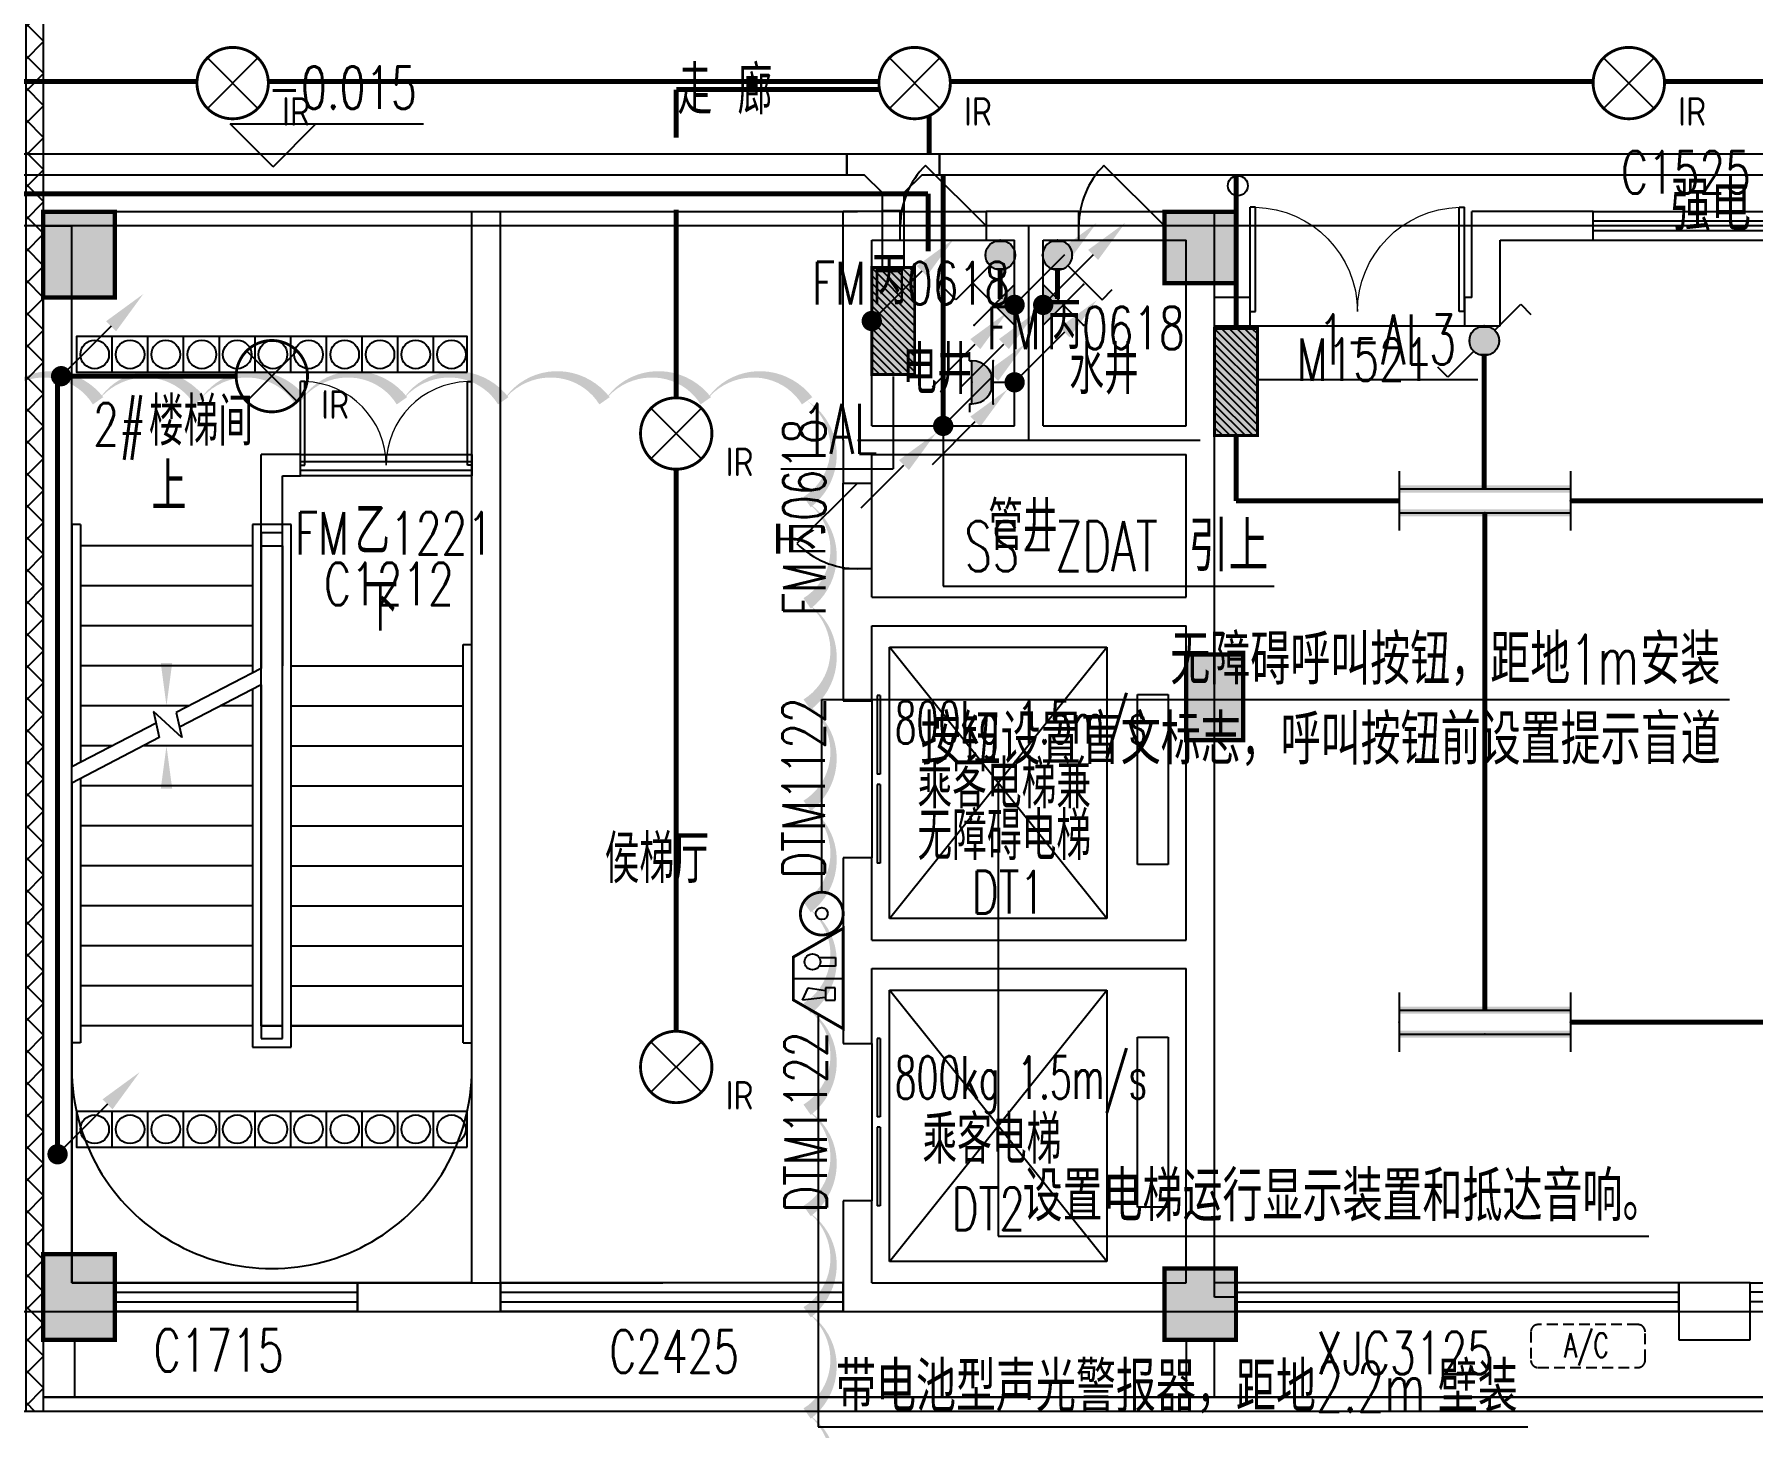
# Model space of a CAD drawing. Extents: x -9422388 to 15610651, y -1992469 to 953794.
# Drawn here: x -2934157 to -2922127, y -210893 to -201137 of the extents above; entities that cross this region are included whole.
import ezdxf
from ezdxf.enums import TextEntityAlignment as Align

# ---------------------------------------------------------------- set-up
doc = ezdxf.new("R2010")
doc.units = 0
doc.header["$LTSCALE"] = 1000
doc.linetypes.add('( Hidden )', pattern=[0.375, 0.25, -0.125])
for name, color, linetype in [('A-DOOR-IDEN', 7, 'Continuous'), ('A-FLOR-HVAC', 4, 'Continuous'), ('C-KZ', 2, 'Continuous'), ('C-Z-HATCH', 253, 'Continuous'), ('CABLETRAY', 4, 'Continuous'), ('DIM-消防', 3, 'Continuous'), ('DIM-箱柜', 3, 'Continuous'), ('DIM-通讯', 3, 'Continuous'), ('DIM_SYMB', 3, 'Continuous'), ('EQUIP-安防', 3, 'Continuous'), ('EQUIP-插座', 3, 'Continuous'), ('EQUIP-消防', 3, 'Continuous'), ('EQUIP-照明', 3, 'Continuous'), ('EQUIP-箱柜', 3, 'Continuous'), ('LWIRE', 4, 'Continuous'), ('S-批注', 6, 'Continuous'), ('TEL_LEAD', 3, 'Continuous'), ('TEL_TEXT', 7, 'Continuous'), ('WINDOW_TEXT', 7, 'Continuous'), ('WIRE-照明', 1, 'Continuous')]:
    doc.layers.add(name, color=color, linetype=linetype)
doc.styles.add('_TCH_DIM', font='SIMPLEX', dxfattribs={"bigfont": 'GBCBIG'})
doc.styles.add('_TCH_WINDOW', font='SIMPLEX', dxfattribs={"height": 3.5, "bigfont": 'GBCBIG'})
doc.styles.add('_TEL_ATTDEF', font='GBENOR', dxfattribs={"width": 0.8, "height": 3, "bigfont": 'GBCBIG'})
doc.styles.add('_TEL_DIM', font='SIMPLEX', dxfattribs={"width": 0.8, "height": 3.5, "bigfont": 'HZTXT'})
doc.styles.get("Standard").update_dxf_attribs({"font": 'gbenor.shx', "bigfont": 'gbcbig.shx'})

# ---------------------------------------------------------------- blocks, each defined once
blk = doc.blocks.new('KTWJ1')
at = {"layer": 'A-FLOR-HVAC', "color": 0, "linetype": '( Hidden )', "ltscale": 0.3}
blk.add_lwpolyline([(152982, -14209, 0.414214), (153032, -14259), (153732, -14259, 0.414214), (153782, -14209), (153782, -14009, 0.414214), (153732, -13959), (153032, -13959, 0.414214), (152982, -14009)], format="xyb", close=True, dxfattribs=at)
at = {"layer": 'A-FLOR-HVAC', "color": 0, "style": '_TCH_WINDOW', "width": 0.705882}
blk.add_text('A/C', height=170, dxfattribs=at).set_placement((153214, -14188))
blk = doc.blocks.new('宿舍楼柱网1')
at = {"layer": 'C-Z-HATCH'}
h = blk.add_hatch(color=0, dxfattribs=at)
h.dxf.hatch_style = 1
h.paths.add_polyline_path([(631658, 145126), (632158, 145126), (632158, 144526), (631658, 144526)])
h = blk.add_hatch(color=0, dxfattribs=at)
h.dxf.hatch_style = 1
h.paths.add_polyline_path([(639508, 145126), (640008, 145126), (640008, 144626), (639508, 144626)])
h = blk.add_hatch(color=0, dxfattribs=at)
h.dxf.hatch_style = 1
h.paths.add_polyline_path([(639658, 142026), (640058, 142026), (640058, 141426), (639658, 141426)])
h = blk.add_hatch(color=0, dxfattribs=at)
h.dxf.hatch_style = 1
h.paths.add_polyline_path([(631658, 137826), (632158, 137826), (632158, 137226), (631658, 137226)])
h = blk.add_hatch(color=0, dxfattribs=at)
h.dxf.hatch_style = 1
h.paths.add_polyline_path([(639508, 137726), (640008, 137726), (640008, 137226), (639508, 137226)])
at = {"layer": 'C-KZ', "color": 0, "const_width": 30}
for points in [[(631658, 145126), (632158, 145126), (632158, 144526), (631658, 144526)], [(639508, 145126), (640008, 145126), (640008, 144626), (639508, 144626)], [(639658, 142026), (640058, 142026), (640058, 141426), (639658, 141426)], [(631658, 137826), (632158, 137826), (632158, 137226), (631658, 137226)], [(639508, 137726), (640008, 137726), (640008, 137226), (639508, 137226)]]:
    blk.add_lwpolyline(points, close=True, dxfattribs=at)
blk = doc.blocks.new('$DorLib2D$00000002')
at = {"color": 0}
for p, q in [((-0.5, 0), (-0.5, 0.4875)), ((-0.475, 0.4875), (-0.5, 0.4875)), ((-0.475, 0), (-0.475, 0.4875)), ((0.475, 0), (0.475, 0.4875)), ((0.475, 0.4875), (0.5, 0.4875)), ((0.5, 0), (0.5, 0.4875)), ((-0.5, 0), (-0.475, 0)), ((0.5, 0), (0.475, 0))]:
    blk.add_line(p, q, dxfattribs=at)
at = {"color": 0, "lineweight": 13}
for centre, start, end in [((-0.4875, 0), 0, 88.53072), ((0.4875, 0), 91.46928, 180)]:
    blk.add_arc(centre, 0.4875, start, end, dxfattribs=at)
blk = doc.blocks.new('$WINLIB2D$00000001')
at = {"color": 0}
for points in [[(-0.5, 0.5), (-0.5, -0.5)], [(-0.5, 0.5), (0.5, 0.5)], [(0.5, -0.5), (0.5, 0.5)], [(0.5, 0.1667), (-0.5, 0.1667)], [(0.5, -0.1667), (-0.5, -0.1667)], [(-0.5, -0.5), (0.5, -0.5)]]:
    blk.add_lwpolyline(points, dxfattribs=at)
blk = doc.blocks.new('$DORLIB2D$00000127')
at = {"color": 0}
for points in [[(-0.533, 0.795), (-0.533, 0.69)], [(-0.033, 0.795), (-0.533, 0.795)], [(-0.033, 0.795), (-0.033, 0.69)], [(0.533, 0.795), (0.033, 0.795)], [(0.033, 0.795), (0.033, 0.69)], [(0.533, 0.795), (0.533, 0.69)], [(-0.033, 0.69), (-0.533, 0.69)], [(0.533, 0.69), (0.033, 0.69)], [(0.5, 0.5), (-0.5, 0.5)]]:
    blk.add_lwpolyline(points, dxfattribs=at)
blk = doc.blocks.new('$DorLib2D$00000114')
at = {"color": 0}
blk.add_line((0.5, 0), (-0.207, 0.707), dxfattribs=at)
blk.add_arc((0.5, 0), 1, 135, 180, dxfattribs=at)
blk = doc.blocks.new('$TCHSYS$WIN2D')
at = {"color": 0}
for p, q in [((-0.5, 0.5), (0.5, 0.5)), ((-0.5, 0.5), (-0.5, -0.5)), ((0.5, 0.5), (0.5, -0.5)), ((0.5, 0.1667), (-0.5, 0.1667)), ((0.5, -0.1667), (-0.5, -0.1667)), ((-0.5, -0.5), (0.5, -0.5))]:
    blk.add_line(p, q, dxfattribs=at)
blk = doc.blocks.new('76867')
h = blk.add_hatch()
h.set_pattern_fill('ANSI37', color=8, scale=100)
h.set_pattern_definition([(45, (791256.12, 205282.17), (-112.2532, 112.2532), []), (135, (791256.12, 205282.17), (-112.2532, -112.2532), [])])
h.paths.add_polyline_path([(1412729.8, -188792.5), (1412849.8, -188792.5), (1412849.8, -199192.6), (1412729.8, -199192.6)])
at = {"color": 8}
for p, q in [((1414458, -190477.7), (1414158, -190177.7)), ((1414158, -190177.7), (1415510.9, -190177.7)), ((1414458, -190477.7), (1414758, -190177.7)), ((1412849.8, -198492.6), (1412849.8, -190892.6)), ((1412849.8, -190892.6), (1413049.8, -190892.6)), ((1413049.8, -198292.6), (1413049.8, -190892.6)), ((1415849.8, -192567.6), (1415849.8, -190792.6)), ((1415849.8, -190792.6), (1416049.8, -190792.6)), ((1416049.8, -192567.6), (1416049.8, -190792.6)), ((1418849.8, -190792.6), (1418449.8, -190792.6)), ((1418449.8, -192392.6), (1418449.8, -190792.6)), ((1418849.8, -190992.6), (1418849.8, -190792.6)), ((1418849.8, -190792.6), (1419449.8, -190792.6)), ((1419749.8, -190792.6), (1419449.8, -190792.6)), ((1419449.8, -190792.6), (1419449.8, -190992.6)), ((1420099.8, -190792.6), (1419749.8, -190792.6)), ((1420099.8, -190992.6), (1420099.8, -190792.6)), ((1420099.8, -190792.6), (1420699.8, -190792.6)), ((1421049.8, -190792.6), (1420699.8, -190792.6)), ((1420699.8, -190792.6), (1420699.8, -190992.6)), ((1421049.8, -191492.6), (1421049.8, -190792.6)), ((1423699.8, -190792.6), (1422849.8, -190792.6)), ((1422849.8, -191392.6), (1422849.8, -190792.6)), ((1423699.8, -190992.6), (1423699.8, -190792.6)), ((1418649.8, -190992.6), (1418849.8, -190992.6)), ((1418649.8, -192292.6), (1418649.8, -190992.6)), ((1418849.8, -190992.6), (1419449.8, -190992.6)), ((1419449.8, -190992.6), (1419649.8, -190992.6)), ((1419649.8, -192292.6), (1419649.8, -190992.6)), ((1419849.8, -192292.6), (1419849.8, -190992.6)), ((1419849.8, -190992.6), (1420099.8, -190992.6)), ((1420099.8, -190992.6), (1420699.8, -190992.6)), ((1420699.8, -190992.6), (1420849.8, -190992.6)), ((1420849.8, -191492.6), (1420849.8, -190992.6)), ((1423049.8, -190992.6), (1423699.8, -190992.6)), ((1423049.8, -191592.6), (1423049.8, -190992.6)), ((1420849.8, -192292.6), (1420849.8, -191492.6)), ((1421299.8, -191392.6), (1421049.8, -191392.6)), ((1421049.8, -192392.6), (1421049.8, -191492.6)), ((1421299.8, -191592.6), (1421299.8, -191392.6)), ((1422849.8, -191392.6), (1422799.8, -191392.6)), ((1422799.8, -191392.6), (1422799.8, -191592.6)), ((1421049.8, -191592.6), (1421299.8, -191592.6)), ((1421299.8, -191592.6), (1422799.8, -191592.6)), ((1422799.8, -191592.6), (1423049.8, -191592.6)), ((1418649.8, -192292.6), (1419649.8, -192292.6)), ((1419849.8, -192292.6), (1420849.8, -192292.6)), ((1418449.8, -192392.6), (1418449.8, -192692.6)), ((1421049.8, -193592.6), (1421049.8, -192392.6)), ((1414374.8, -196492.6), (1414374.8, -192492.6)), ((1414649.8, -192492.6), (1414374.8, -192492.6)), ((1414649.8, -192642.6), (1414649.8, -192492.6)), ((1415849.8, -192642.6), (1415849.8, -192492.6)), ((1415849.8, -198292.6), (1415849.8, -192567.6)), ((1416049.8, -198292.6), (1416049.8, -192567.6)), ((1418649.8, -192692.6), (1418649.8, -192492.6)), ((1418649.8, -192492.6), (1419749.8, -192492.6)), ((1419749.8, -192492.6), (1420849.8, -192492.6)), ((1420849.8, -193492.6), (1420849.8, -192492.6)), ((1414524.8, -196492.6), (1414524.8, -192642.6)), ((1414524.8, -192642.6), (1414649.8, -192642.6)), ((1418449.8, -192692.6), (1418649.8, -192692.6)), ((1418449.8, -193292.6), (1418449.8, -192692.6)), ((1418649.8, -193292.6), (1418649.8, -192692.6)), ((1413049.8, -192982.6), (1413049.8, -194680.5)), ((1413109.8, -192982.6), (1413049.8, -192982.6)), ((1413109.8, -192982.6), (1413109.8, -194649.3)), ((1414584.8, -192982.6), (1414314.8, -192982.6)), ((1414314.8, -192982.6), (1414314.8, -194023.2)), ((1414524.8, -193042.6), (1414374.8, -193042.6)), ((1414374.8, -193042.6), (1414374.8, -193992)), ((1414524.8, -196582.6), (1414524.8, -193042.6)), ((1414584.8, -196642.6), (1414584.8, -192982.6)), ((1413049.8, -193132.6), (1413049.8, -194680.5)), ((1414314.8, -193132.6), (1413109.8, -193132.6)), ((1414374.8, -193132.6), (1414374.8, -193992)), ((1414374.8, -193132.6), (1414524.8, -193132.6)), ((1414524.8, -193132.6), (1414524.8, -193972.6)), ((1418649.8, -193292.6), (1418449.8, -193292.6)), ((1418449.8, -193292.6), (1418449.8, -193592.6)), ((1418649.8, -193492.6), (1418649.8, -193292.6)), ((1414314.8, -193412.6), (1413109.8, -193412.6)), ((1418649.8, -193492.6), (1420849.8, -193492.6)), ((1418449.8, -193592.6), (1418449.8, -194217.6)), ((1421049.8, -195992.6), (1421049.8, -193592.6)), ((1414314.8, -193692.6), (1413109.8, -193692.6)), ((1418649.8, -194217.6), (1418649.8, -193692.6)), ((1418649.8, -193692.6), (1420849.8, -193692.6)), ((1420849.8, -195892.6), (1420849.8, -193692.6)), ((1415789.8, -196612.6), (1415789.8, -193822.6)), ((1415789.8, -193822.6), (1415849.8, -193822.6)), ((1415849.8, -196612.6), (1415849.8, -193822.6)), ((1418774.8, -195742.6), (1418774.8, -193842.6)), ((1418774.8, -193842.6), (1420294.8, -193842.6)), ((1420294.8, -195742.6), (1418774.8, -193842.6)), ((1418774.8, -195742.6), (1420294.8, -193842.6)), ((1420294.8, -193842.6), (1420294.8, -195742.6)), ((1414314.8, -193972.6), (1413109.8, -193972.6)), ((1414374.8, -193992), (1413780.9, -194300.6)), ((1414524.8, -196492.6), (1414524.8, -193972.6)), ((1414584.8, -193972.6), (1415789.8, -193972.6)), ((1415849.8, -196492.6), (1415849.8, -193972.6)), ((1414374.8, -194104.7), (1413803.2, -194401.7)), ((1414314.8, -194135.9), (1414314.8, -196642.6)), ((1414374.8, -194104.7), (1414374.8, -196492.6)), ((1414374.8, -194104.7), (1414374.8, -196582.6)), ((1413873.3, -194252.6), (1413109.8, -194252.6)), ((1414314.8, -194252.6), (1414090.2, -194252.6)), ((1414584.8, -194252.6), (1415789.8, -194252.6)), ((1418449.8, -194217.6), (1418649.8, -194217.6)), ((1420509.8, -195362.6), (1420509.8, -194172.6)), ((1420509.8, -194172.6), (1420724.8, -194172.6)), ((1420724.8, -194172.6), (1420724.8, -195362.6)), ((1413639.1, -194374.2), (1413049.8, -194680.5)), ((1413819.4, -194474.8), (1413621.2, -194293)), ((1413621.2, -194293), (1413661.5, -194475.3)), ((1413780.9, -194300.6), (1413819.4, -194474.8)), ((1413661.5, -194475.3), (1413049.8, -194793.2)), ((1413334.4, -194532.6), (1413109.8, -194532.6)), ((1414314.8, -194532.6), (1413551.3, -194532.6)), ((1414584.8, -194532.6), (1415789.8, -194532.6)), ((1413049.8, -194793.2), (1413049.8, -196492.6)), ((1413049.8, -194793.2), (1413049.8, -196612.6)), ((1413109.8, -194762), (1413109.8, -196612.6)), ((1414314.8, -194812.6), (1413109.8, -194812.6)), ((1414584.8, -194812.6), (1415789.8, -194812.6)), ((1414314.8, -195092.6), (1413109.8, -195092.6)), ((1414584.8, -195092.6), (1415789.8, -195092.6)), ((1418649.8, -195317.6), (1418449.8, -195317.6)), ((1418449.8, -195317.6), (1418449.8, -195992.6)), ((1418649.8, -195892.6), (1418649.8, -195317.6)), ((1414314.8, -195372.6), (1413109.8, -195372.6)), ((1414584.8, -195372.6), (1415789.8, -195372.6)), ((1420724.8, -195362.6), (1420509.8, -195362.6)), ((1414314.8, -195652.6), (1413109.8, -195652.6)), ((1414584.8, -195652.6), (1415789.8, -195652.6)), ((1420294.8, -195742.6), (1418774.8, -195742.6)), ((1414314.8, -195932.6), (1413109.8, -195932.6)), ((1414584.8, -195932.6), (1415789.8, -195932.6)), ((1418649.8, -195892.6), (1420849.8, -195892.6)), ((1418449.8, -195992.6), (1418449.8, -196617.6)), ((1421049.8, -198392.6), (1421049.8, -195992.6)), ((1418649.8, -196617.6), (1418649.8, -196092.6)), ((1418649.8, -196092.6), (1420849.8, -196092.6)), ((1420849.8, -198292.6), (1420849.8, -196092.6)), ((1414314.8, -196212.6), (1413109.8, -196212.6)), ((1414584.8, -196212.6), (1415789.8, -196212.6)), ((1418774.8, -198142.6), (1418774.8, -196242.6)), ((1418774.8, -196242.6), (1420294.8, -196242.6)), ((1420294.8, -198142.6), (1418774.8, -196242.6)), ((1418774.8, -198142.6), (1420294.8, -196242.6)), ((1420294.8, -196242.6), (1420294.8, -198142.6)), ((1413049.8, -196492.6), (1413049.8, -196612.6)), ((1414314.8, -196492.6), (1413109.8, -196492.6)), ((1414314.8, -196492.6), (1413109.8, -196492.6)), ((1414524.8, -196492.6), (1414374.8, -196492.6)), ((1414374.8, -196492.6), (1414524.8, -196492.6)), ((1414584.8, -196492.6), (1415789.8, -196492.6)), ((1415789.8, -196492.6), (1414584.8, -196492.6)), ((1415849.8, -196612.6), (1415849.8, -196492.6)), ((1413109.8, -196612.6), (1413049.8, -196612.6)), ((1413049.8, -196612.6), (1413049.8, -198292.6)), ((1414314.8, -196642.6), (1414584.8, -196642.6)), ((1414374.8, -196582.6), (1414524.8, -196582.6)), ((1415789.8, -196612.6), (1415849.8, -196612.6)), ((1415849.8, -198292.6), (1415849.8, -196612.6)), ((1418449.8, -196617.6), (1418649.8, -196617.6)), ((1420509.8, -197762.6), (1420509.8, -196572.6)), ((1420509.8, -196572.6), (1420724.8, -196572.6)), ((1420724.8, -196572.6), (1420724.8, -197762.6)), ((1418649.8, -197717.6), (1418449.8, -197717.6)), ((1418449.8, -197717.6), (1418449.8, -198292.6)), ((1418649.8, -198292.6), (1418649.8, -197717.6)), ((1420724.8, -197762.6), (1420509.8, -197762.6)), ((1420294.8, -198142.6), (1418774.8, -198142.6)), ((1413349.8, -198292.6), (1413049.8, -198292.6)), ((1413049.8, -198292.6), (1415849.8, -198292.6)), ((1413349.8, -198492.6), (1413349.8, -198292.6)), ((1415849.8, -198292.6), (1415049.8, -198292.6)), ((1415049.8, -198292.6), (1415049.8, -198492.6)), ((1416049.8, -198492.6), (1416049.8, -198292.6)), ((1418449.8, -198292.6), (1418449.8, -198492.6)), ((1418649.8, -198292.6), (1420849.8, -198292.6)), ((1421199.8, -198292.6), (1421049.8, -198292.6)), ((1421199.8, -198392.6), (1421199.8, -198292.6)), ((1424799.8, -198292.6), (1424299.8, -198292.6)), ((1424299.8, -198292.6), (1424299.8, -198692.6)), ((1424799.8, -198692.6), (1424799.8, -198292.6)), ((1421199.8, -198392.6), (1421049.8, -198392.6)), ((1421199.8, -198692.6), (1421199.8, -198392.6)), ((1412849.8, -198492.6), (1413349.8, -198492.6)), ((1415049.8, -198492.6), (1415949.8, -198492.6)), ((1415949.8, -198492.6), (1416049.8, -198492.6)), ((1418449.8, -198492.6), (1418549.8, -198492.6)), ((1418549.8, -198492.6), (1420699.8, -198492.6)), ((1420699.8, -198492.6), (1420699.8, -198692.6)), ((1420699.8, -198692.6), (1421199.8, -198692.6)), ((1424299.8, -198692.6), (1424799.8, -198692.6))]:
    blk.add_line(p, q, dxfattribs=at)
for points in [[(1362129.8, -198492.6), (1362129.8, -199692.6), (1437016.2, -199692.6), (1442376.7, -190006.3), (1428055.4, -167156.9), (1427208.2, -167688.1, -0.4142136), (1427897.4, -167846.3), (1441326.9, -189272.8, -0.2728148), (1441368.4, -190795.7), (1437149.6, -198418.9, -0.2728148), (1435837.2, -199192.6), (1362829.8, -199192.6, -0.4142136), (1362129.8, -198492.6)], [(1426392.5, -168199.4), (1427208.2, -167688.1, -0.4142136), (1427897.4, -167846.3), (1441326.9, -189272.8, -0.2728148), (1441368.4, -190795.7), (1437149.6, -198418.9, -0.2728148), (1435837.2, -199192.6), (1412849.8, -199192.6)], [(1426445.6, -168284.1), (1427261.3, -167772.9, -0.4142136), (1427812.6, -167899.4), (1441242.2, -189325.9, -0.2728148), (1441280.9, -190747.3), (1437062.1, -198370.5, -0.2728148), (1435837.2, -199092.6), (1412849.8, -199092.6)], [(1412849.8, -199092.6), (1435837.2, -199092.6, 0.2728148), (1437062.1, -198370.5), (1441280.9, -190747.3, 0.2728148), (1441242.2, -189325.9), (1427812.6, -167899.4, 0.4142136), (1427261.3, -167772.9), (1426341, -168349.7)]]:
    blk.add_lwpolyline(points, format="xyb", dxfattribs=at)
for points in [[(1369329.8, -198492.6), (1436308.8, -198492.6), (1440984.3, -190044.2), (1427038.8, -167794.6), (1420599.1, -171830.5), (1430951.3, -188347.3), (1429542.7, -190892.6), (1376629.8, -190892.6), (1376629.8, -188792.6), (1369329.8, -188792.6)], [(1412729.8, -188792.5), (1412849.8, -188792.5), (1412849.8, -199192.6), (1412729.8, -199192.6)], [(1415817.3, -191917.6), (1415817.3, -191667.6), (1413082.3, -191667.6), (1413082.3, -191917.6)], [(1414649.8, -192492.6), (1415849.8, -192492.6), (1415849.8, -192642.6), (1414649.8, -192642.6)], [(1415817.3, -197342.6), (1415817.3, -197092.6), (1413082.3, -197092.6), (1413082.3, -197342.6)], [(1412849.8, -199092.6), (1413069.8, -199092.6), (1413069.8, -198692.6), (1412849.8, -198692.6)], [(1420849.8, -199092.6), (1421049.8, -199092.6), (1421049.8, -198692.6), (1420849.8, -198692.6)]]:
    blk.add_lwpolyline(points, close=True, dxfattribs=at)
blk.add_lwpolyline([(1376629.8, -188792.6), (1426222.2, -188792.5, 0.5895079), (1427408.5, -186649), (1418819.7, -172945.8), (1420599.1, -171830.5), (1430951.3, -188347.3), (1429542.7, -190892.6), (1376629.8, -190892.6)], format="xyb", close=True, dxfattribs=at)
for points in [[(1413262.7, -190792.6), (1418549.8, -190792.6)], [(1419749.8, -192392.6), (1419749.8, -190892.6)], [(1413332.3, -191917.6), (1413332.3, -191667.6)], [(1413582.3, -191917.6), (1413582.3, -191667.6)], [(1413832.3, -191917.6), (1413832.3, -191667.6)], [(1414082.3, -191917.6), (1414082.3, -191667.6)], [(1414332.3, -191917.6), (1414332.3, -191667.6)], [(1414582.3, -191917.6), (1414582.3, -191667.6)], [(1414832.3, -191917.6), (1414832.3, -191667.6)], [(1415082.3, -191917.6), (1415082.3, -191667.6)], [(1415332.3, -191917.6), (1415332.3, -191667.6)], [(1415582.3, -191917.6), (1415582.3, -191667.6)], [(1418549.8, -192392.6), (1420949.8, -192392.6)], [(1414649.8, -192542.6), (1415849.8, -192542.6)], [(1414649.8, -192602.6), (1415849.8, -192602.6)], [(1413332.3, -197342.6), (1413332.3, -197092.6)], [(1413582.3, -197342.6), (1413582.3, -197092.6)], [(1413832.3, -197342.6), (1413832.3, -197092.6)], [(1414082.3, -197342.6), (1414082.3, -197092.6)], [(1414332.3, -197342.6), (1414332.3, -197092.6)], [(1414582.3, -197342.6), (1414582.3, -197092.6)], [(1414832.3, -197342.6), (1414832.3, -197092.6)], [(1415082.3, -197342.6), (1415082.3, -197092.6)], [(1415332.3, -197342.6), (1415332.3, -197092.6)], [(1415582.3, -197342.6), (1415582.3, -197092.6)], [(1414053.9, -198292.6), (1417188, -198292.6)], [(1412849.8, -199092.6), (1412849.8, -199192.6)]]:
    blk.add_lwpolyline(points, dxfattribs=at)
for centre, radius in [((1421212.6, -190611.1), 70), ((1413209.8, -191792.6), 100), ((1413457.3, -191792.6), 100), ((1413707.3, -191792.6), 100), ((1413959.8, -191792.6), 100), ((1414207.3, -191792.6), 100), ((1414457.3, -191792.6), 100), ((1414707.3, -191792.6), 100), ((1414959.8, -191792.6), 100), ((1415207.3, -191792.6), 100), ((1415457.3, -191792.6), 100), ((1415707.3, -191792.6), 100), ((1413209.8, -197217.6), 100), ((1413457.3, -197217.6), 100), ((1413707.3, -197217.6), 100), ((1413959.8, -197217.6), 100), ((1414207.3, -197217.6), 100), ((1414457.3, -197217.6), 100), ((1414707.3, -197217.6), 100), ((1414959.8, -197217.6), 100), ((1415207.3, -197217.6), 100), ((1415457.3, -197217.6), 100), ((1415707.3, -197217.6), 100)]:
    blk.add_circle(centre, radius, dxfattribs=at)
blk.add_arc((1414449.8, -196792.6), 1400, 179.99988, 0, dxfattribs=at)
at = {"layer": 'DIM_SYMB', "color": 8}
for points in [[(1413712.3, -192992.6, 0, 0, 0), (1413712.3, -194252.6, 0, 80, 0), (1413712.3, -193952.6, 0, 0, 0)], [(1415187.3, -193832.6, 0, 0, 0), (1415187.3, -197392.6, 0, 0, 0), (1413712.3, -197392.6, 0, 0, 0), (1413712.3, -194532.6, 0, 80, 0), (1413712.3, -194832.6, 0, 0, 0)]]:
    blk.add_lwpolyline(points, format="xyseb", dxfattribs=at)
at = {"color": 8}
for name, p in [('宿舍楼柱网1', (781191.9, -335918.9)), ('KTWJ1', (1270282.3, -184626.5))]:
    blk.add_blockref(name, p, dxfattribs=at)
ref = blk.add_blockref('$TCHSYS$WIN2D', (1424449.8, -190892.6), dxfattribs=dict(at, xscale=1500, yscale=-200, zscale=200, rotation=359.9999999999924))
ref.add_attrib('A', 'C1525', (1423894.8, -190666.3), dxfattribs={"layer": 'WINDOW_TEXT', "color": 8, "height": 297.5, "style": '_TCH_WINDOW', "width": 0.705882})
for name, p, xscale, yscale, zscale, rotation in [('$DorLib2D$00000114', (1419149.8, -190892.6), 600, 600, 200, 359.9999999999944), ('$DorLib2D$00000114', (1420399.8, -190892.6), 600, 600, 200, 359.9999999999944), ('$DorLib2D$00000002', (1415249.8, -192567.6), 1200, 1200, 150, 359.9999999999889), ('$DorLib2D$00000114', (1418549.8, -192992.6), 600, 600, 200, 89.99999999998887)]:
    blk.add_blockref(name, p, dxfattribs=dict(at, xscale=xscale, yscale=yscale, zscale=zscale, rotation=rotation))
ref = blk.add_blockref('$DorLib2D$00000002', (1422049.8, -191492.6), dxfattribs=dict(at, xscale=-1500, yscale=1500, zscale=200, rotation=359.9999999999917))
ref.add_attrib('A', 'M1521', (1421624.8, -191977.7), dxfattribs={"layer": 'WINDOW_TEXT', "color": 8, "height": 297.5, "style": '_TCH_WINDOW', "width": 0.705882})
ref = blk.add_blockref('$DORLIB2D$00000127', (1418549.8, -194767.6), dxfattribs=dict(at, xscale=1100, yscale=-200, zscale=200, rotation=89.99999999999444))
ref.add_attrib('A', 'DTM1122', (1418321.9, -195462.6), dxfattribs={"layer": 'A-DOOR-IDEN', "color": 8, "height": 297.5, "rotation": 90, "style": '_TCH_WINDOW', "width": 0.705882})
ref = blk.add_blockref('$DORLIB2D$00000127', (1418549.8, -197167.6), dxfattribs=dict(at, xscale=1100, yscale=-200, zscale=200, rotation=89.99999999998887))
ref.add_attrib('A', 'DTM1122', (1418336.3, -197801.9), dxfattribs={"layer": 'A-DOOR-IDEN', "color": 8, "height": 297.5, "rotation": 90, "style": '_TCH_WINDOW', "width": 0.705882})
ref = blk.add_blockref('$WINLIB2D$00000001', (1414199.8, -198392.6), dxfattribs=dict(at, xscale=-1700, yscale=-200, zscale=200, rotation=359.9999999999911))
ref.add_attrib('A', 'C1715', (1413622.9, -198914.7), dxfattribs={"layer": 'WINDOW_TEXT', "color": 8, "height": 297.5, "style": '_TCH_WINDOW', "width": 0.705882})
ref = blk.add_blockref('$WINLIB2D$00000001', (1417249.8, -198392.6), dxfattribs=dict(at, xscale=-2400, yscale=-200, zscale=200, rotation=359.9999999999923))
ref.add_attrib('A', 'C2425', (1416811.8, -198922.5), dxfattribs={"layer": 'WINDOW_TEXT', "color": 8, "height": 297.5, "style": '_TCH_WINDOW', "width": 0.705882})
ref = blk.add_blockref('$TCHSYS$WIN2D', (1422749.8, -198392.6), dxfattribs=dict(at, xscale=-3100, yscale=-200, zscale=200, rotation=359.9999999999917))
ref.add_attrib('A', 'XJC3125', (1421765, -198932.8), dxfattribs={"layer": 'WINDOW_TEXT', "color": 8, "height": 297.5, "style": '_TCH_WINDOW', "width": 0.705882})
ref = blk.add_blockref('$TCHSYS$WIN2D', (1426349.8, -198392.6), dxfattribs=dict(at, xscale=3100, yscale=-200, zscale=200, rotation=359.9999999999917))
ref.add_attrib('A', 'C3125', (1426263.3, -198942.5), dxfattribs={"layer": 'WINDOW_TEXT', "color": 8, "height": 297.5, "style": '_TCH_WINDOW', "width": 0.705882})
for s, style, width, p in [('-0.015', '_TCH_DIM', 0.705882, (1414420.9, -190072.7)), ('2#', '_TCH_DIM', 0.705882, (1413199.1, -192430.9)), ('C1212', '_TCH_WINDOW', 0.705882, (1414814.8, -193548)), ('800kg 1.5m/s', '_TCH_DIM', 0.6, (1418810.6, -194516.8)), ('DT1', '_TCH_DIM', 0.705882, (1419350.4, -195706.3)), ('800kg 1.5m/s', '_TCH_DIM', 0.6, (1418810.6, -197004)), ('DT2', '_TCH_DIM', 0.705882, (1419209.4, -197923.5))]:
    blk.add_text(s, height=297.5, dxfattribs=dict(at, style=style, width=width)).set_placement(p)
for s, p in [('走', (1417290, -190110.1)), ('廊', (1417710.7, -190110.1))]:
    blk.add_text(s, height=337.6, dxfattribs=at).set_placement(p)
at = {"color": 8, "style": '_TCH_DIM'}
for s, p in [('电井', (1418864.4, -192070.1)), ('水井', (1420033, -192070.1)), ('楼梯间', (1413589.1, -192430.9)), ('管井', (1419465.1, -193161.5)), ('乘客电梯兼', (1418969.7, -194971.3)), ('无障碍电梯', (1418969.7, -195333.2)), ('侯梯厅', (1416779.9, -195493.8)), ('乘客电梯', (1419004.5, -197458.4))]:
    blk.add_text(s, height=337.59, dxfattribs=at).set_placement(p)
at = {"layer": 'DIM_SYMB', "color": 7, "style": '_TCH_DIM'}
for s, p in [('上', (1413608.1, -192887.6)), ('下', (1415092.4, -193727.6))]:
    blk.add_text(s, height=337.6, dxfattribs=at).set_placement(p)
at = {"layer": 'WINDOW_TEXT', "color": 8, "style": '_TCH_WINDOW', "width": 0.705882}
for s, p in [('FM', (1418231.3, -191442.6)), ('0618', (1418897.1, -191442.6)), ('FM', (1419455.2, -191756.5)), ('0618', (1420121, -191756.5)), ('FM', (1414611.9, -193193.9)), ('1221', (1415277.7, -193193.9))]:
    blk.add_text(s, height=297.5, dxfattribs=at).set_placement(p)
at = {"layer": 'WINDOW_TEXT', "color": 8, "style": '_TCH_WINDOW'}
for s, p in [('丙', (1418651.3, -191442.6)), ('丙', (1419875.2, -191756.5)), ('乙', (1415031.9, -193193.9))]:
    blk.add_text(s, height=337.6, dxfattribs=at).set_placement(p)
at = {"layer": 'WINDOW_TEXT', "color": 8, "style": '_TCH_WINDOW', "width": 0.705882}
for s, p in [('0618', (1418326, -192958.8)), ('FM', (1418326, -193624.5))]:
    blk.add_text(s, height=297.5, rotation=90, dxfattribs=at).set_placement(p)
at = {"layer": 'WINDOW_TEXT', "color": 8, "style": '_TCH_WINDOW'}
blk.add_text('丙', height=337.6, rotation=90, dxfattribs=at).set_placement((1418326, -193204.5))
blk = doc.blocks.new('*X41')
at = {"color": 0}
for p, q in [((-250, 32.8), (-82.8, 200)), ((-250, 68.2), (-118.2, 200)), ((-250, 103.6), (-153.6, 200)), ((-250, 138.9), (-188.9, 200)), ((-250, 174.3), (-224.3, 200)), ((-247.5, 0), (-47.5, 200)), ((-212.1, 0), (-12.1, 200)), ((-176.8, 0), (23.2, 200)), ((-141.4, 0), (58.6, 200)), ((-106.1, 0), (93.9, 200)), ((-70.7, 0), (129.3, 200)), ((-35.4, 0), (164.6, 200)), ((0, 0), (200, 200)), ((35.4, 0), (235.4, 200)), ((70.7, 0), (250, 179.3)), ((106.1, 0), (250, 143.9)), ((141.4, 0), (250, 108.6)), ((176.8, 0), (250, 73.2)), ((212.1, 0), (250, 37.9)), ((247.5, 0), (250, 2.5))]:
    blk.add_line(p, q, dxfattribs=at)
blk = doc.blocks.new('$equip$00002943')
for p, q in [((-0.75, 0.6), (-0.75, 0)), ((0.75, 0.6), (-0.75, 0.6)), ((0.75, 0), (0.75, 0.6)), ((-0.75, 0), (0.75, 0))]:
    blk.add_line(p, q)
for points, const_width in [([(-0.75, 0.3), (0.75, 0.3)], 0.6), ([(-0.75, 0.6), (-0.75, 0), (0.75, 0), (0.75, 0.6), (-0.75, 0.6), (-0.75, 0)], 0.04)]:
    blk.add_lwpolyline(points, dxfattribs=dict(const_width=const_width))
for p in [(0, 0.6), (-0.75, 0.3), (0.75, 0.3), (0, 0)]:
    blk.add_point(p)
at = {"xscale": 0.00300000000061118, "yscale": 0.00300000000061118, "zscale": 0.00300000000061118}
blk.add_blockref('*X41', (0, 0), dxfattribs=at)
at = {"color": 7, "style": '_TEL_DIM', "flags": 1}
for tag in ['A', 'REMARK']:
    blk.add_attdef(tag, text='', height=0.00002, dxfattribs=at).set_placement((0, 0), align=Align.MIDDLE_CENTER)
blk = doc.blocks.new('$equip$00001154')
for p, q in [((-0.283, 0.566), (0.283, 0)), ((-0.283, 0), (0.283, 0.566)), ((-0.283, 0), (0.283, 0))]:
    blk.add_line(p, q)
for p in [(-0.283, 0.566), (0.283, 0.566), (0, 0)]:
    blk.add_point(p)
blk.add_solid([(0.283, 0), (0, 0.283), (-0.283, 0)])
at = {"color": 7, "style": '_TEL_DIM', "flags": 1}
for tag in ['A', 'REMARK']:
    blk.add_attdef(tag, text='', height=0.00002, dxfattribs=at).set_placement((0, 0), align=Align.MIDDLE_CENTER)
blk = doc.blocks.new('$equip$00001962')
for p, q in [((0.147, 0.356), (0.625, 0.833)), ((0.625, 0.833), (0.766, 0.692))]:
    blk.add_line(p, q)
blk.add_circle((0, 0.208), 0.208)
for p in [(0, 0.417), (-0.208, 0.208), (0, 0), (0.208, 0.208)]:
    blk.add_point(p)
for points in [[(-0.18, 0.313), (0.18, 0.313), (-0.208, 0.208), (0.208, 0.208)], [(-0.104, 0.389), (0.104, 0.389), (-0.18, 0.313), (0.18, 0.313)], [(0, 0.417), (0, 0.417), (-0.104, 0.389), (0.104, 0.389)], [(-0.18, 0.104), (0.18, 0.104), (-0.208, 0.208), (0.208, 0.208)], [(-0.104, 0.028), (0.104, 0.028), (-0.18, 0.104), (0.18, 0.104)], [(0, 0), (0, 0), (-0.104, 0.028), (0.104, 0.028)]]:
    blk.add_solid(points)
at = {"layer": 'TEL_TEXT', "style": '_TEL_DIM', "flags": 1}
blk.add_attdef('A', text='', height=0.00002, dxfattribs=at).set_placement((0, 0), align=Align.MIDDLE_CENTER)
blk = doc.blocks.new('$equip$00001160')
for p, q in [((-1.2, 0.417), (-1.2, -0.417)), ((1.2, 0.417), (1.2, -0.417)), ((-1.2, 0.167), (1.2, 0.167)), ((-1.2, -0.167), (1.2, -0.167))]:
    blk.add_line(p, q)
at = {"const_width": 0.1}
for points in [[(-1.2, 0.167), (1.2, 0.167)], [(-1.2, -0.167), (1.2, -0.167)]]:
    blk.add_lwpolyline(points, dxfattribs=at)
at = {"layer": 'EQUIP-照明'}
for p in [(-1.2, 0), (0, 0.167), (1.2, 0), (0, -0.167)]:
    blk.add_point(p, dxfattribs=at)
at = {"layer": 'EQUIP-照明', "flags": 9}
blk.add_attdef('A', (0, 0), '', height=0.00002, dxfattribs=at)
blk = doc.blocks.new('$equip$00001208')
for p, q in [((0.147, 0.356), (0.512, 0.72)), ((0.512, 0.72), (0.653, 0.579)), ((-0.147, 0.061), (-0.512, -0.304)), ((-0.512, -0.304), (-0.653, -0.162))]:
    blk.add_line(p, q)
blk.add_circle((0, 0.208), 0.208)
for points in [[(-0.18, 0.312), (0.18, 0.312), (-0.208, 0.208), (0.208, 0.208)], [(-0.104, 0.389), (0.104, 0.389), (-0.18, 0.312), (0.18, 0.312)], [(0, 0.417), (0, 0.417), (-0.104, 0.389), (0.104, 0.389)], [(-0.18, 0.104), (0.18, 0.104), (-0.208, 0.208), (0.208, 0.208)], [(-0.104, 0.028), (0.104, 0.028), (-0.18, 0.104), (0.18, 0.104)], [(0, 0), (0, 0), (-0.104, 0.028), (0.104, 0.028)]]:
    blk.add_solid(points)
at = {"layer": 'EQUIP-照明'}
for p in [(0, 0.417), (-0.208, 0.208), (0, 0), (0.208, 0.208)]:
    blk.add_point(p, dxfattribs=at)
at = {"layer": 'EQUIP-照明', "flags": 9}
blk.add_attdef('A', (0, 0), '', height=0.00002, dxfattribs=at)
blk = doc.blocks.new('$equip$00002530')
for p, q in [((-0.354, 0.354), (0.354, -0.354)), ((0.354, 0.354), (-0.354, -0.354))]:
    blk.add_line(p, q)
at = {"const_width": 0.04}
blk.add_lwpolyline([(0, 0.5, -1), (0, -0.5, -1), (0, 0.5, -2.479085)], format="xyb", dxfattribs=at)
blk.add_circle((0, 0), 0.5)
for p in [(0, 0.5), (-0.5, 0), (0.5, 0), (0, -0.5)]:
    blk.add_point(p)
at = {"color": 7, "style": '_TEL_DIM', "flags": 1}
blk.add_attdef('A', text='', height=0.00002, dxfattribs=at).set_placement((0, 0), align=Align.MIDDLE_CENTER)
at = {"color": 7, "style": '_TEL_DIM'}
blk.add_attdef('$TEXT$', text='', height=0.4, dxfattribs=at).set_placement((0.887, -0.396), align=Align.MIDDLE_CENTER)
blk = doc.blocks.new('$TelecSys$00000079')
for p, q in [((0.7, 0.7), (0, 0)), ((0.104, 0.104), (0.104, 0.104)), ((-0.104, -0.104), (-0.104, -0.104))]:
    blk.add_line(p, q)
at = {"const_width": 0.142}
blk.add_lwpolyline([(-0.071, 0, 1), (0.071, 0, 1)], format="xyb", close=True, dxfattribs=at)
blk.add_solid([(0.63, 0.77), (0.77, 0.63), (1.15, 1.15)])
at = {"width": 0.8, "flags": 9}
blk.add_attdef('A', (0, 0), '', height=0.00002, dxfattribs=at)
blk = doc.blocks.new('$equip$00002679')
for p, q in [((-0.3, 0.699), (-0.703, 0)), ((-0.264, 0.249), (-0.304, 0.569)), ((-0.304, 0.569), (-0.128, 0.489)), ((0.3, 0.699), (-0.3, 0.699)), ((0.3, 0.699), (-0.3, 0.699)), ((-0.128, 0.489), (-0.168, 0.249)), ((0, 0.699), (0, 0)), ((0.703, 0), (0.3, 0.699)), ((-0.304, 0.249), (-0.304, 0.113)), ((-0.128, 0.249), (-0.304, 0.249)), ((-0.128, 0.113), (-0.128, 0.249)), ((0.174, 0.11), (0.174, 0.338)), ((0.294, 0.338), (0.294, 0.11)), ((-0.703, 0), (0.703, 0)), ((-0.304, 0.113), (-0.128, 0.113)), ((0.294, 0.11), (0.174, 0.11))]:
    blk.add_line(p, q)
at = {"const_width": 0.04}
for points in [[(-0.299, 0.699), (0.301, 0.699), (0.703, 0), (-0.702, 0), (-0.299, 0.699), (0.301, 0.699)], [(-0.3, 0.699), (0.3, 0.699), (0.703, 0), (-0.703, 0), (-0.3, 0.699), (0.3, 0.699)]]:
    blk.add_lwpolyline(points, dxfattribs=at)
blk.add_circle((0.234, 0.43), 0.111)
for p in [(0, 0.699), (-0.501, 0.349), (0.502, 0.349), (0, 0)]:
    blk.add_point(p)
at = {"color": 7, "flags": 1}
for tag, height, p in [('B', 0.4, (0.961, 0.299)), ('A', 0.00002, (0, 0))]:
    blk.add_attdef(tag, text='', height=height, dxfattribs=at).set_placement(p, align=Align.MIDDLE_CENTER)
blk = doc.blocks.new('$equip$00002479')
at = {"const_width": 0.04}
blk.add_lwpolyline([(-0.3, 0, 1), (0.3, 0, 1), (-0.3, 0, 0.942883)], format="xyb", dxfattribs=at)
for radius in [0.3, 0.0841]:
    blk.add_circle((0, 0), radius)
for p in [(0, 0.3), (-0.3, 0), (0.3, 0), (0, -0.3)]:
    blk.add_point(p)
at = {"color": 7, "style": '_TEL_DIM', "flags": 1}
blk.add_attdef('A', text='', height=0.00002, dxfattribs=at).set_placement((0, 0), align=Align.MIDDLE_CENTER)
blk = doc.blocks.new('$TelecSys$00000081')
for p, q in [((0.104, 0.104), (0.104, 0.104)), ((-0.104, -0.104), (-0.104, -0.104)), ((-1.15, -1.15), (-0.55, -0.55))]:
    blk.add_line(p, q)
at = {"const_width": 0.142}
blk.add_lwpolyline([(0.071, 0, 1), (-0.071, 0, 1)], format="xyb", close=True, dxfattribs=at)
blk.add_solid([(-0.62, -0.48), (-0.48, -0.62), (-0.1, -0.1)])
at = {"width": 0.8, "flags": 9}
blk.add_attdef('A', (0, 0), '', height=0.00002, rotation=180, dxfattribs=at)
blk = doc.blocks.new('$equip$00001240')
for p, q in [((-0.5, 1.05), (-0.7, 1.05)), ((-0.5, 1.05), (-0.5, 1)), ((-0.5, 1), (0.5, 1)), ((0.5, 1.05), (0.7, 1.05)), ((0.5, 1.05), (0.5, 1)), ((-0.5, 0.5), (0.5, 0.5)), ((0, 0.5), (0, 0))]:
    blk.add_line(p, q)
blk.add_arc((0, 1), 0.5, 180, 0)
for points in [[(0.433, 0.75), (-0.433, 0.75), (0.5, 1), (-0.5, 1)], [(0.25, 0.567), (-0.25, 0.567), (0.433, 0.75), (-0.433, 0.75)], [(0, 0.5), (0, 0.5), (0.25, 0.567), (-0.25, 0.567)]]:
    blk.add_solid(points)
at = {"layer": 'EQUIP-照明'}
for p in [(0, 1), (-0.5, 0.5), (0.5, 0.5), (0, 0)]:
    blk.add_point(p, dxfattribs=at)
at = {"layer": 'EQUIP-照明', "flags": 9}
blk.add_attdef('A', (0, 0), '', height=0.00002, dxfattribs=at)

msp = doc.modelspace()

# ---------------------------------------------------------------- linework, layer by layer
at = {"layer": 'CABLETRAY'}
for p, q in [((-2969601.28665, -201972.75125), (-2928469.09297, -201972.75125)), ((-2928469.09297, -201972.75125), (-2928469.09297, -202122.75125)), ((-2928469.09297, -201972.75125), (-2927819.09297, -201972.75125)), ((-2928469.09297, -202122.75125), (-2928469.09297, -201972.75125)), ((-2927819.09297, -202122.75125), (-2927819.09297, -201972.75125)), ((-2927819.09297, -201972.75125), (-2918456.78665, -201972.75125)), ((-2927819.09297, -201972.75125), (-2927819.09297, -202122.75125)), ((-2928469.09297, -202122.75125), (-2969601.28665, -202122.75125)), ((-2928344.09297, -202122.75125), (-2928469.09297, -202122.75125)), ((-2928219.09297, -202247.75125), (-2928344.09297, -202122.75125)), ((-2927944.09297, -202122.75125), (-2928069.09297, -202247.75125)), ((-2927819.09297, -202122.75125), (-2927944.09297, -202122.75125)), ((-2918456.78665, -202122.75125), (-2927819.09297, -202122.75125)), ((-2928219.09297, -202372.75125), (-2928219.09297, -202247.75125)), ((-2928069.09297, -202247.75125), (-2928069.09297, -202372.75125)), ((-2928219.09297, -202372.75125), (-2928069.09297, -202372.75125)), ((-2928219.09297, -202769.25125), (-2928219.09297, -202372.75125)), ((-2928069.09297, -202372.75125), (-2928219.09297, -202372.75125)), ((-2928069.09297, -202372.75125), (-2928069.09297, -202769.25125)), ((-2928069.09297, -202769.25125), (-2928219.09297, -202769.25125))]:
    msp.add_line(p, q, dxfattribs=at)
at = {"layer": 'DIM-消防'}
for p, q in [((-2928668.75221, -207998.66674), (-2928668.75221, -210887.28901)), ((-2928668.75221, -210887.28901), (-2923701.6048, -210887.28901))]:
    msp.add_line(p, q, dxfattribs=at)
at = {"layer": 'DIM-箱柜'}
for p, q in [((-2928144.09297, -203532.11922), (-2928144.09297, -204178.25125)), ((-2925594.09297, -203553.0532), (-2925278.28665, -203553.0532)), ((-2925278.28665, -203553.0532), (-2924052.28665, -203553.0532)), ((-2928930.39929, -204178.25125), (-2928144.09297, -204178.25125))]:
    msp.add_line(p, q, dxfattribs=at)
at = {"layer": 'DIM-通讯'}
for p, q in [((-2928644.09297, -207143.59949), (-2928644.09297, -205794.63784)), ((-2928644.09297, -205794.63784), (-2922290.30527, -205794.63784))]:
    msp.add_line(p, q, dxfattribs=at)
at = {"layer": 'S-批注', "color": 6}
msp.add_lwpolyline([(-2928746.5588, -211503.45949, 88.64406, 0, 0.52056705), (-2928746.5588, -210794.30699, 88.64406, 0, 0.52056705), (-2928746.5588, -210085.15449, 88.64406, 0, 0.52056705), (-2928746.5588, -209376.00199, 88.64406, 0, 0.52056705), (-2928746.5588, -208666.84949, 88.64406, 0, 0.52056705), (-2928746.5588, -207957.69699, 88.64406, 0, 0.52056705), (-2928746.5588, -207248.54449, 88.64406, 0, 0.52056705), (-2928746.5588, -206539.392, 88.64406, 0, 0.52056705), (-2928746.5588, -205830.2395, 88.64406, 0, 0.52056705), (-2928746.5588, -205121.087, 88.64406, 0, 0.52056705), (-2928746.5588, -204411.9345, 88.64406, 0, 0.52056705), (-2928746.5588, -203702.782, 88.64406, 0, 0.52056705), (-2929455.7113, -203702.782, 88.64406, 0, 0.52056705), (-2930164.8638, -203702.782, 88.64406, 0, 0.52056705), (-2930874.0163, -203702.782, 88.64406, 0, 0.52056705), (-2931583.1688, -203702.782, 88.64406, 0, 0.52056705), (-2932292.32129, -203702.782, 88.64406, 0, 0.52056705), (-2933001.47379, -203702.782, 88.64406, 0, 0.52056705), (-2933710.62629, -203702.782, 88.64406, 0, 0.52056705), (-2934419.77879, -203702.782, 88.64406, 0, 0.52056705)], format="xyseb", dxfattribs=at)
at = {"layer": 'TEL_LEAD'}
for p, q in [((-2927794.09297, -203878.49811), (-2927794.09297, -205001.6298)), ((-2927794.09297, -205001.6298), (-2925477.87098, -205001.6298)), ((-2927409.09297, -206378.49811), (-2927409.09297, -209552.34316)), ((-2927409.09297, -209552.34316), (-2922853.80215, -209552.34316))]:
    msp.add_line(p, q, dxfattribs=at)
at = {"layer": 'WIRE-照明', "linetype": 'Continuous', "const_width": 35}
for points in [[(-2937744.38707, -201466.38428), (-2933018.05614, -201466.38428)], [(-2932518.64313, -201466.38428), (-2928243.80008, -201466.38428)], [(-2927744.38707, -201466.38428), (-2923243.80008, -201466.38428)], [(-2922744.38707, -201466.38428), (-2919270.28665, -201466.38428)], [(-2929663.09297, -201523.25125), (-2928240.05465, -201523.25125)], [(-2929663.09297, -201860.25125), (-2929663.09297, -201523.25125)], [(-2927891.90267, -201972.75125), (-2927891.90267, -201706.65148)], [(-2927794.09297, -203878.49811), (-2927794.09297, -202122.75125)], [(-2925743.78665, -203196.25125), (-2925743.78665, -202122.75125)], [(-2937081.26625, -202252.88955), (-2927900.3424, -202252.88955)], [(-2927900.3424, -202656.32235), (-2927900.3424, -202252.88955)], [(-2929663.09297, -203681.99548), (-2929663.09297, -202365.38955)], [(-2927394.09297, -202989.82989), (-2927394.09297, -202786.83145)], [(-2926994.09297, -202989.82989), (-2926994.09297, -202786.83145)], [(-2924005.78665, -204320.16457), (-2924005.78665, -203386.83157)], [(-2933994.09297, -208978.49548), (-2933994.09297, -203530.49048)], [(-2933969.08916, -203530.49048), (-2932744.08916, -203530.49048)], [(-2925743.78665, -204403.49791), (-2925743.78665, -203946.25125)], [(-2929663.09297, -208117.24246), (-2929663.09297, -204181.99548)], [(-2925743.78665, -204403.49791), (-2924601.46176, -204403.49791)], [(-2924001.46172, -207970.16457), (-2924001.46176, -204486.83124)], [(-2923401.46176, -204403.49791), (-2920816.1994, -204403.49724)], [(-2923401.46172, -208053.49791), (-2920816.19935, -208053.49724)]]:
    msp.add_lwpolyline(points, dxfattribs=at)

# ---------------------------------------------------------------- block references
at = {"color": 8}
msp.add_blockref('76867', (-4346943.90775, -11585.92463), dxfattribs=at)
at = {"layer": 'EQUIP-安防', "xscale": 500, "yscale": 500, "zscale": 500, "rotation": 90}
msp.add_blockref('$equip$00002479', (-2928644.08797, -207293.6033), dxfattribs=at)
at = {"layer": 'EQUIP-插座', "xscale": 300, "yscale": 300, "zscale": 300, "rotation": 90}
msp.add_blockref('$equip$00001240', (-2927294.09297, -203573.51575), dxfattribs=at)
at = {"layer": 'EQUIP-消防', "xscale": 500, "yscale": 500, "zscale": 500, "rotation": 90}
msp.add_blockref('$equip$00002679', (-2928494.09297, -207748.07675), dxfattribs=at)
at = {"layer": 'EQUIP-照明'}
ref = msp.add_blockref('$equip$00002530', (-2932768.34964, -201478.4947), dxfattribs=dict(at, xscale=500, yscale=500, zscale=500))
ref.add_attrib('$TEXT$', 'IR', dxfattribs={"layer": '0', "color": 7, "height": 200, "style": '_TEL_ATTDEF'}).set_placement((-2932324.72089, -201676.43865), align=Align.MIDDLE_CENTER)
ref = msp.add_blockref('$equip$00002530', (-2927994.09358, -201478.4947), dxfattribs=dict(at, xscale=500, yscale=500, zscale=500))
ref.add_attrib('$TEXT$', 'IR', dxfattribs={"layer": '0', "color": 7, "height": 200, "style": '_TEL_ATTDEF'}).set_placement((-2927550.46484, -201676.43865), align=Align.MIDDLE_CENTER)
ref = msp.add_blockref('$equip$00002530', (-2922994.09358, -201478.4947), dxfattribs=dict(at, xscale=500, yscale=500, zscale=500))
ref.add_attrib('$TEXT$', 'IR', dxfattribs={"layer": '0', "color": 7, "height": 200, "style": '_TEL_ATTDEF'}).set_placement((-2922550.46484, -201676.43865), align=Align.MIDDLE_CENTER)
at = {"layer": 'EQUIP-照明', "yscale": 500, "zscale": 500}
for name, p, xscale, rotation in [('$equip$00001962', (-2927394.09297, -202578.49811), 500, 180), ('$equip$00001962', (-2926994.09297, -202578.49811), -500, 180), ('$equip$00001154', (-2927294.09297, -203031.25125), 500, 90), ('$equip$00001154', (-2927094.09297, -203031.25125), -500, 270), ('$equip$00001208', (-2924005.78665, -203178.49824), 500, 180)]:
    msp.add_blockref(name, p, dxfattribs=dict(at, xscale=xscale, rotation=rotation))
at = {"layer": 'EQUIP-照明'}
ref = msp.add_blockref('$equip$00002530', (-2932494.09297, -203530.49548), dxfattribs=dict(at, xscale=500, yscale=500, zscale=500))
ref.add_attrib('$TEXT$', 'IR', dxfattribs={"layer": '0', "color": 7, "height": 200, "style": '_TEL_ATTDEF'}).set_placement((-2932050.46423, -203728.43943), align=Align.MIDDLE_CENTER)
ref = msp.add_blockref('$equip$00002530', (-2929663.09297, -203931.99548), dxfattribs=dict(at, xscale=500, yscale=500, zscale=500))
ref.add_attrib('$TEXT$', 'IR', dxfattribs={"layer": '0', "color": 7, "height": 200, "style": '_TEL_ATTDEF'}).set_placement((-2929219.46423, -204129.93943), align=Align.MIDDLE_CENTER)
at = {"layer": 'EQUIP-照明', "xscale": 500, "yscale": 500, "zscale": 500}
for p in [(-2924001.46176, -204403.49791), (-2924001.46172, -208053.49791)]:
    msp.add_blockref('$equip$00001160', p, dxfattribs=at)
at = {"layer": 'EQUIP-照明'}
ref = msp.add_blockref('$equip$00002530', (-2929663.09297, -208367.24246), dxfattribs=dict(at, xscale=500, yscale=500, zscale=500))
ref.add_attrib('$TEXT$', 'IR', dxfattribs={"layer": '0', "color": 7, "height": 200, "style": '_TEL_ATTDEF'}).set_placement((-2929219.46423, -208565.18641), align=Align.MIDDLE_CENTER)
at = {"layer": 'EQUIP-箱柜', "xscale": 500, "yscale": 500, "zscale": 500, "rotation": 270}
msp.add_blockref('$equip$00002943', (-2928294.09297, -203144.25125), dxfattribs=at)
at = {"layer": 'EQUIP-箱柜', "color": 0, "xscale": 500, "yscale": 500, "zscale": 500, "rotation": 270}
msp.add_blockref('$equip$00002943', (-2925894.09297, -203571.25125), dxfattribs=at)
at = {"layer": 'LWIRE', "xscale": 500, "yscale": 500, "zscale": 500}
for name, p in [('$TelecSys$00000079', (-2928294.09297, -203144.25125)), ('$TelecSys$00000079', (-2927294.09297, -203031.25125)), ('$TelecSys$00000079', (-2927094.09297, -203031.25125)), ('$TelecSys$00000079', (-2933969.08916, -203530.49048)), ('$TelecSys$00000081', (-2927294.09297, -203031.25125)), ('$TelecSys$00000081', (-2927094.09297, -203031.25125)), ('$TelecSys$00000079', (-2927294.09297, -203573.51575)), ('$TelecSys$00000079', (-2927794.09297, -203878.49811)), ('$TelecSys$00000081', (-2927294.09297, -203573.51575)), ('$TelecSys$00000081', (-2927794.09297, -203878.49811)), ('$TelecSys$00000079', (-2933994.09297, -208978.49548))]:
    msp.add_blockref(name, p, dxfattribs=at)

# ---------------------------------------------------------------- texts
at = {"layer": 'DIM-消防', "color": 7, "style": '_TEL_DIM'}
for s, width, p in [('带电池型声光警报器，距地', 0.8, (-2928544.66254, -210782.28901)), ('2.2m', 0.64, (-2925184.66254, -210782.28901)), ('壁装', 0.8, (-2924331.3292, -210782.28901))]:
    msp.add_text(s, height=350, dxfattribs=dict(at, width=width)).set_placement(p)
at = {"layer": 'DIM-箱柜', "color": 7, "style": '_TEL_DIM', "width": 0.64}
for s, p in [('1-AL3', (-2925170.61998, -203448.0532)), ('1AL', (-2928782.4263, -204073.25125))]:
    msp.add_text(s, height=350, dxfattribs=at).set_placement(p)
at = {"layer": 'DIM-通讯', "color": 7, "style": '_TEL_DIM'}
for s, width, p in [('无障碍呼叫按钮，距地', 0.8, (-2926204.08218, -205689.63784)), ('1m', 0.64, (-2923404.08218, -205689.63784)), ('安装', 0.8, (-2922913.41551, -205689.63784)), ('按钮设置盲文标志，呼叫按钮前设置提示盲道', 0.8, (-2927951.21078, -206249.63784))]:
    msp.add_text(s, height=350, dxfattribs=dict(at, width=width)).set_placement(p)
at = {"layer": 'TEL_LEAD', "color": 7, "style": '_TEL_DIM'}
for s, width, p in [('SS-ZDAT', 0.64, (-2927644.72924, -204896.6298)), ('引上', 0.8, (-2926076.72924, -204896.6298)), ('设置电梯运行显示装置和抵达音响。', 0.8, (-2927238.17223, -209447.34316))]:
    msp.add_text(s, height=350, dxfattribs=dict(at, width=width)).set_placement(p)
at = {"layer": 'TEL_TEXT', "style": '_TEL_DIM', "width": 0.8}
msp.add_text('强电', height=350, dxfattribs=at).set_placement((-2922699.28665, -202511.83157))

doc.saveas('drawing.dxf')
